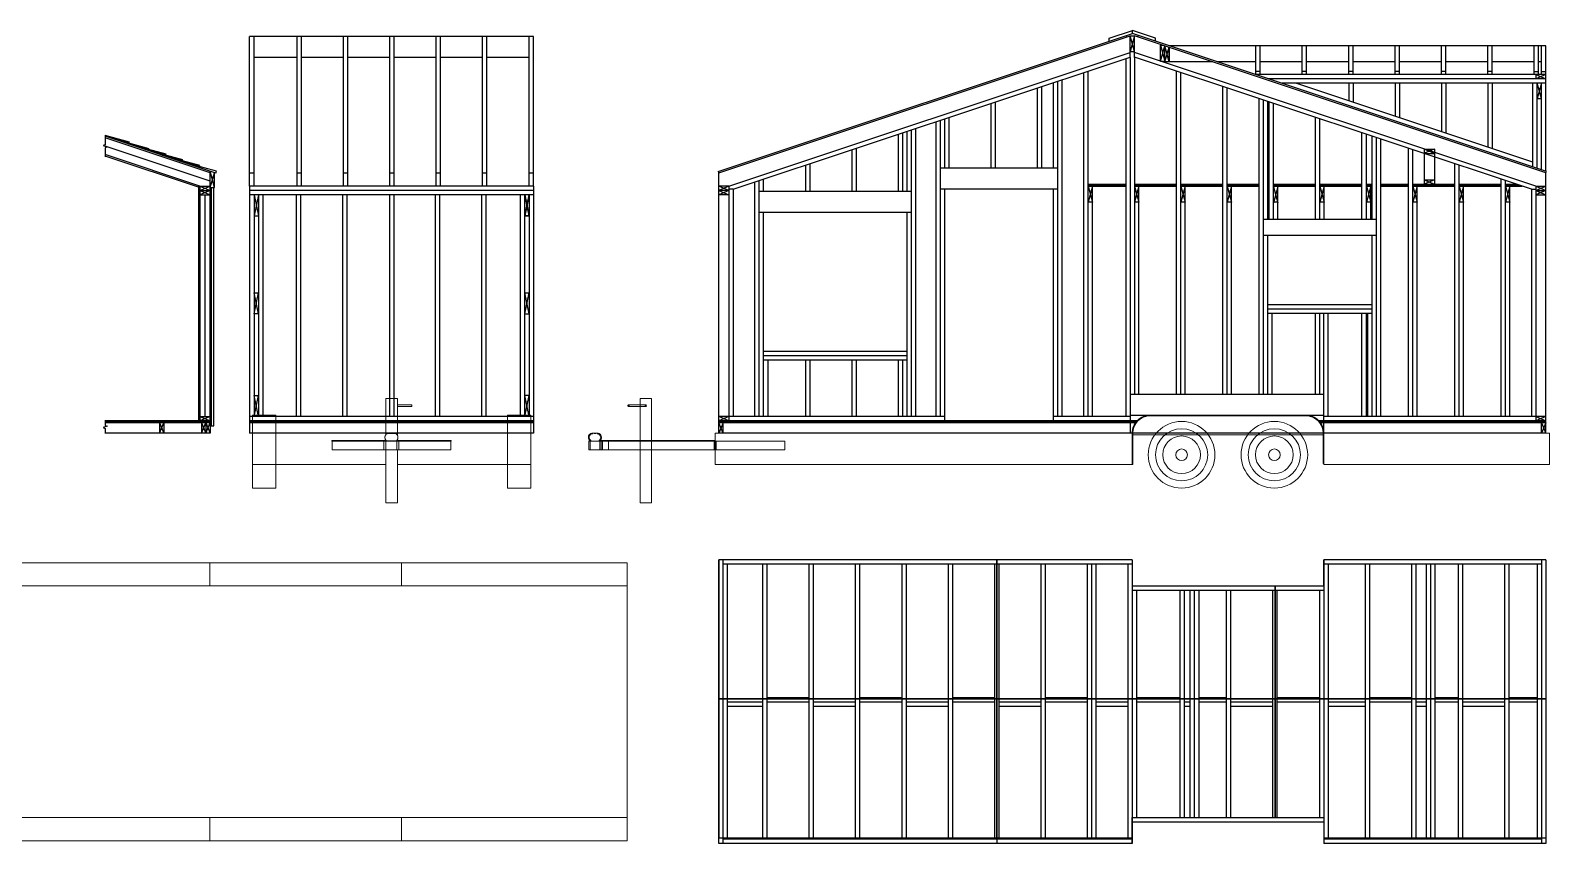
# Model space of a CAD drawing. Header units: inches. Extents: x -177 to 2825, y -2046 to -803.
# Drawn here: x 304 to 829, y -1464 to -1183 of the extents above; entities that cross this region are included whole.
import ezdxf

# ---------------------------------------------------------------- set-up
doc = ezdxf.new("R2010")
doc.units = ezdxf.units.IN
doc.header["$MEASUREMENT"] = 0
doc.linetypes.add('HIDDEN2', pattern=[0.1875, 0.125, -0.0625])
for name, color, linetype in [('Hidden Line', 7, 'HIDDEN2'), ('Insulation', 7, 'BATTING'), ('Reference', 1, 'Continuous')]:
    doc.layers.add(name, color=color, linetype=linetype)
doc.layers.add('L-SITE', color=8, linetype='Continuous', lineweight=9)
doc.linetypes.add('BATTING', pattern='A,0.0001,-0.1,[134,ltypeshp.shx,S=0.1,R=0,X=-0.1,Y=0],-0.2,[134,ltypeshp.shx,S=0.1,R=180,X=0.1,Y=0],-0.1', length=0.4001)

msp = doc.modelspace()

# ---------------------------------------------------------------- linework, layer by layer
for p, q in [((541.67, -1232.11), (684.58, -1184.47)), ((676.58, -1186.09), (684.58, -1183.42)), ((692.58, -1186.09), (684.58, -1183.42)), ((684.58, -1184.47), (684.58, -1183.42)), ((827.49, -1232.11), (684.58, -1184.47)), ((379.94, -1237.22), (379.94, -1185.51)), ((477.94, -1185.51), (379.94, -1185.51)), ((381.44, -1237.22), (381.44, -1185.51)), ((396.19, -1185.51), (396.19, -1237.22)), ((397.69, -1185.51), (397.69, -1237.22)), ((412.19, -1185.51), (412.19, -1237.22)), ((413.69, -1185.51), (413.69, -1237.22)), ((428.19, -1185.51), (428.19, -1237.22)), ((429.69, -1185.51), (429.69, -1237.22)), ((444.19, -1185.51), (444.19, -1237.22)), ((445.69, -1185.51), (445.69, -1237.22)), ((460.19, -1185.51), (460.19, -1237.22)), ((461.69, -1185.51), (461.69, -1237.22)), ((476.44, -1237.22), (476.44, -1185.51)), ((477.94, -1237.22), (477.94, -1185.51)), ((541.83, -1232.58), (683.83, -1185.25)), ((676.58, -1187.14), (676.58, -1186.09)), ((682.68, -1185.63), (682.52, -1185.16)), ((683.83, -1192.76), (683.83, -1185.25)), ((683.83, -1185.25), (685.33, -1185.25)), ((685.33, -1190.75), (683.83, -1185.25)), ((685.33, -1185.25), (683.83, -1190.75)), ((685.33, -1192.76), (685.33, -1185.25)), ((827.33, -1232.58), (685.33, -1185.25)), ((686.48, -1185.63), (686.64, -1185.16)), ((692.58, -1187.14), (692.58, -1186.09)), ((694.33, -1188.55), (695.83, -1194.05)), ((694.33, -1194.05), (695.83, -1188.75)), ((697.33, -1194.25), (695.83, -1188.75)), ((695.83, -1194.25), (697.33, -1189.25)), ((827.33, -1188.75), (697.41, -1188.75)), ((727.23, -1198.69), (727.23, -1188.75)), ((728.73, -1198.69), (728.73, -1188.75)), ((743.23, -1198.69), (743.23, -1188.75)), ((744.73, -1198.69), (744.73, -1188.75)), ((759.23, -1198.69), (759.23, -1188.75)), ((760.73, -1198.69), (760.73, -1188.75)), ((775.23, -1198.69), (775.23, -1188.75)), ((776.73, -1198.69), (776.73, -1188.75)), ((791.23, -1198.69), (791.23, -1188.75)), ((792.73, -1198.69), (792.73, -1188.75)), ((807.23, -1198.69), (807.23, -1188.75)), ((808.73, -1198.69), (808.73, -1188.75)), ((823.23, -1198.69), (823.23, -1188.75)), ((824.73, -1198.69), (824.73, -1188.75)), ((825.83, -1198.69), (825.83, -1188.75)), ((827.33, -1232.06), (827.33, -1188.75)), ((396.19, -1192.76), (381.44, -1192.76)), ((412.19, -1192.76), (397.69, -1192.76)), ((428.19, -1192.76), (413.69, -1192.76)), ((444.19, -1192.76), (429.69, -1192.76)), ((460.19, -1192.76), (445.69, -1192.76)), ((476.44, -1192.76), (461.69, -1192.76)), ((545.33, -1237.22), (683.83, -1191.05)), ((546.83, -1238.3), (683.83, -1192.63)), ((682.33, -1193.13), (682.33, -1316.72)), ((683.83, -1190.75), (685.33, -1190.75)), ((683.83, -1192.76), (683.83, -1316.72)), ((823.83, -1237.22), (685.33, -1191.05)), ((822.33, -1238.3), (685.33, -1192.63)), ((685.33, -1192.76), (685.33, -1309.01)), ((727.23, -1194.25), (713.91, -1194.25)), ((743.23, -1194.25), (728.73, -1194.25)), ((759.23, -1194.25), (744.73, -1194.25)), ((775.23, -1194.25), (760.73, -1194.25)), ((791.23, -1194.25), (776.73, -1194.25)), ((807.23, -1194.25), (792.73, -1194.25)), ((823.23, -1194.25), (808.73, -1194.25)), ((825.83, -1194.25), (824.73, -1194.25)), ((660.33, -1316.72), (660.33, -1200.46)), ((667.83, -1316.72), (667.83, -1197.96)), ((669.33, -1316.72), (669.33, -1197.46)), ((699.83, -1309.01), (699.83, -1197.46)), ((701.33, -1309.01), (701.33, -1197.96)), ((728.73, -1197.67), (727.23, -1197.67)), ((827.33, -1198.69), (727.23, -1198.69)), ((827.33, -1200.19), (731.73, -1200.19)), ((744.73, -1197.67), (743.23, -1197.67)), ((760.73, -1197.67), (759.23, -1197.67)), ((776.73, -1197.67), (775.23, -1197.67)), ((792.73, -1197.67), (791.23, -1197.67)), ((808.73, -1197.67), (807.23, -1197.67)), ((823.23, -1197.67), (824.73, -1197.67)), ((823.83, -1198.69), (823.83, -1200.19)), ((823.83, -1198.69), (827.33, -1200.19)), ((827.33, -1198.69), (823.83, -1200.19)), ((825.83, -1197.67), (827.33, -1197.67)), ((651.83, -1230.97), (651.83, -1203.3)), ((653.33, -1230.97), (653.33, -1202.8)), ((657.33, -1230.97), (657.33, -1201.46)), ((658.83, -1316.72), (658.83, -1200.96)), ((715.83, -1309.01), (715.83, -1202.8)), ((717.33, -1309.01), (717.33, -1203.3)), ((827.33, -1201.69), (736.23, -1201.69)), ((822.83, -1228.98), (740.97, -1201.69)), ((759.23, -1201.69), (759.23, -1207.78)), ((760.73, -1201.69), (760.73, -1208.28)), ((775.23, -1201.69), (775.23, -1213.11)), ((776.73, -1201.69), (776.73, -1213.61)), ((791.23, -1201.69), (791.23, -1218.44)), ((792.73, -1201.69), (792.73, -1218.94)), ((807.23, -1201.69), (807.23, -1223.78)), ((808.73, -1201.69), (808.73, -1224.28)), ((822.83, -1230.56), (822.83, -1201.69)), ((824.33, -1231.06), (824.33, -1201.69)), ((825.83, -1206.94), (824.33, -1201.69)), ((825.83, -1201.69), (824.33, -1206.94)), ((825.83, -1231.56), (825.83, -1201.69)), ((635.83, -1230.97), (635.83, -1208.63)), ((637.33, -1230.97), (637.33, -1208.13)), ((728.33, -1309.01), (728.33, -1206.96)), ((729.83, -1309.01), (729.83, -1207.46)), ((731.33, -1248.72), (731.33, -1207.96)), ((731.83, -1248.72), (731.83, -1208.13)), ((733.33, -1248.72), (733.33, -1208.63)), ((824.33, -1206.94), (825.83, -1206.94)), ((616.83, -1316.72), (616.83, -1214.96)), ((618.33, -1316.72), (618.33, -1214.46)), ((619.83, -1230.97), (619.83, -1213.96)), ((619.83, -1230.97), (619.83, -1213.96)), ((621.33, -1230.97), (621.33, -1213.46)), ((747.83, -1248.72), (747.83, -1213.46)), ((749.33, -1248.72), (749.33, -1213.96)), ((338.52, -1222.01), (330.13, -1219.73)), ((368.29, -1232.72), (330.13, -1220)), ((366.29, -1232.58), (330.13, -1220.53)), ((345.28, -1224.27), (332.48, -1220.79)), ((603.83, -1238.97), (603.83, -1219.3)), ((605.33, -1238.97), (605.33, -1218.8)), ((606.83, -1238.97), (606.83, -1218.3)), ((608.33, -1316.72), (608.33, -1217.8)), ((609.83, -1316.72), (609.83, -1217.3)), ((763.83, -1248.72), (763.83, -1218.8)), ((765.33, -1248.72), (765.33, -1219.3)), ((767.33, -1248.72), (767.33, -1219.96)), ((768.83, -1316.72), (768.83, -1220.46)), ((770.33, -1316.72), (770.33, -1220.96)), ((362.79, -1237.22), (330.13, -1226.33)), ((362.29, -1237.58), (330.13, -1226.86)), ((351.09, -1226.2), (338.29, -1222.72)), ((338.4, -1222.39), (338.52, -1222.01)), ((338.4, -1222.39), (338.52, -1222.01)), ((356.9, -1228.14), (344.1, -1224.66)), ((345.17, -1224.59), (345.28, -1224.27)), ((362.72, -1230.08), (349.91, -1226.6)), ((350.98, -1226.53), (351.09, -1226.2)), ((587.83, -1238.97), (587.83, -1224.63)), ((589.33, -1238.97), (589.33, -1224.13)), ((779.83, -1316.72), (779.83, -1224.13)), ((781.33, -1316.72), (781.33, -1224.63)), ((785.33, -1225.96), (785.33, -1236.47)), ((368.53, -1232.01), (355.72, -1228.53)), ((356.79, -1228.47), (356.9, -1228.14)), ((362.61, -1230.4), (362.72, -1230.08)), ((366.29, -1319.22), (366.29, -1232.06)), ((367.79, -1237.72), (366.29, -1232.06)), ((368.29, -1232.72), (368.53, -1232.01)), ((541.67, -1232.11), (541.83, -1232.58)), ((571.83, -1238.97), (571.83, -1229.96)), ((573.33, -1238.97), (573.33, -1229.46)), ((658.83, -1230.97), (618.33, -1230.97)), ((788.83, -1227.13), (788.83, -1236.47)), ((795.83, -1316.72), (795.83, -1229.46)), ((797.33, -1316.72), (797.33, -1229.96)), ((827.33, -1232.58), (827.49, -1232.11)), ((362.29, -1237.05), (362.29, -1318.22)), ((362.79, -1237.22), (362.79, -1318.22)), ((362.79, -1238.72), (366.29, -1237.22)), ((362.79, -1237.22), (366.29, -1238.72)), ((362.79, -1237.22), (366.29, -1237.22)), ((366.29, -1237.72), (367.79, -1232.56)), ((367.79, -1237.72), (367.79, -1232.56)), ((379.94, -1232.58), (381.44, -1232.58)), ((379.94, -1237.22), (379.94, -1322.47)), ((477.94, -1237.22), (379.94, -1237.22)), ((396.19, -1232.58), (397.69, -1232.58)), ((412.19, -1232.58), (413.69, -1232.58)), ((428.19, -1232.58), (429.69, -1232.58)), ((444.19, -1232.58), (445.69, -1232.58)), ((460.19, -1232.58), (461.69, -1232.58)), ((476.44, -1232.58), (477.94, -1232.58)), ((477.94, -1237.22), (477.94, -1322.47)), ((541.83, -1237.22), (541.83, -1232.58)), ((541.83, -1322.47), (541.83, -1237.22)), ((545.33, -1237.22), (541.83, -1237.22)), ((545.33, -1238.72), (541.83, -1237.22)), ((545.33, -1237.22), (541.83, -1238.72)), ((545.33, -1237.22), (545.33, -1318.22)), ((554.33, -1316.72), (554.33, -1235.8)), ((555.83, -1316.72), (555.83, -1235.3)), ((557.33, -1238.97), (557.33, -1234.8)), ((669.33, -1236.47), (682.33, -1236.47)), ((669.33, -1236.65), (682.33, -1236.65)), ((669.33, -1236.84), (682.33, -1236.84)), ((669.33, -1237.03), (682.33, -1237.03)), ((669.33, -1237.22), (682.33, -1237.22)), ((669.33, -1237.22), (670.83, -1242.72)), ((670.83, -1237.22), (669.33, -1242.72)), ((670.83, -1316.72), (670.83, -1237.22)), ((685.33, -1236.47), (699.83, -1236.47)), ((685.33, -1236.65), (699.83, -1236.65)), ((685.33, -1236.84), (699.83, -1236.84)), ((685.33, -1237.03), (699.83, -1237.03)), ((685.33, -1237.22), (699.83, -1237.22)), ((685.33, -1237.22), (686.83, -1242.72)), ((686.83, -1237.22), (685.33, -1242.72)), ((686.83, -1309.01), (686.83, -1237.22)), ((701.33, -1236.47), (715.83, -1236.47)), ((701.33, -1236.65), (715.83, -1236.65)), ((701.33, -1236.84), (715.83, -1236.84)), ((701.33, -1237.03), (715.83, -1237.03)), ((701.33, -1237.22), (715.83, -1237.22)), ((701.33, -1237.22), (702.83, -1242.72)), ((702.83, -1237.22), (701.33, -1242.72)), ((702.83, -1309.01), (702.83, -1237.22)), ((717.33, -1236.47), (728.33, -1236.47)), ((717.33, -1236.65), (728.33, -1236.65)), ((717.33, -1236.84), (728.33, -1236.84)), ((717.33, -1237.03), (728.33, -1237.03)), ((717.33, -1237.22), (728.33, -1237.22)), ((717.33, -1237.22), (718.83, -1242.72)), ((718.83, -1237.22), (717.33, -1242.72)), ((718.83, -1309.01), (718.83, -1237.22)), ((731.33, -1236.47), (731.83, -1236.47)), ((731.33, -1236.65), (731.83, -1236.65)), ((731.33, -1236.84), (731.83, -1236.84)), ((731.33, -1237.03), (731.83, -1237.03)), ((731.33, -1237.22), (731.83, -1237.22)), ((733.33, -1236.47), (747.83, -1236.47)), ((733.33, -1236.65), (747.83, -1236.65)), ((733.33, -1236.84), (747.83, -1236.84)), ((733.33, -1237.03), (747.83, -1237.03)), ((733.33, -1237.22), (747.83, -1237.22)), ((734.83, -1248.72), (734.83, -1237.22)), ((749.33, -1236.47), (763.83, -1236.47)), ((749.33, -1236.65), (763.83, -1236.65)), ((749.33, -1236.84), (763.83, -1236.84)), ((749.33, -1237.03), (763.83, -1237.03)), ((749.33, -1237.22), (763.83, -1237.22)), ((749.33, -1237.22), (750.83, -1242.72)), ((750.83, -1237.22), (749.33, -1242.72)), ((750.83, -1248.72), (750.83, -1237.22)), ((765.33, -1236.47), (767.33, -1236.47)), ((765.33, -1236.65), (767.33, -1236.65)), ((765.33, -1236.84), (767.33, -1236.84)), ((765.33, -1237.03), (767.33, -1237.03)), ((765.33, -1237.22), (767.33, -1237.22)), ((765.33, -1237.22), (766.83, -1242.72)), ((766.83, -1237.22), (765.33, -1242.72)), ((766.83, -1248.72), (766.83, -1237.22)), ((770.33, -1236.47), (779.83, -1236.47)), ((770.33, -1236.65), (779.83, -1236.65)), ((770.33, -1236.84), (779.83, -1236.84)), ((770.33, -1237.03), (779.83, -1237.03)), ((770.33, -1237.22), (779.83, -1237.22)), ((781.33, -1236.47), (795.83, -1236.47)), ((781.33, -1236.65), (795.83, -1236.65)), ((781.33, -1236.84), (795.83, -1236.84)), ((781.33, -1237.03), (795.83, -1237.03)), ((781.33, -1237.22), (795.83, -1237.22)), ((781.33, -1237.22), (782.83, -1242.72)), ((782.83, -1237.22), (781.33, -1242.72)), ((782.83, -1316.72), (782.83, -1237.22)), ((785.33, -1234.97), (788.83, -1234.97)), ((788.83, -1234.97), (785.33, -1236.47)), ((785.33, -1234.97), (788.83, -1236.47)), ((797.33, -1236.47), (811.83, -1236.47)), ((797.33, -1236.65), (811.83, -1236.65)), ((797.33, -1236.84), (811.83, -1236.84)), ((797.33, -1237.03), (811.83, -1237.03)), ((797.33, -1237.22), (811.83, -1237.22)), ((797.33, -1237.22), (798.83, -1242.72)), ((798.83, -1237.22), (797.33, -1242.72)), ((798.83, -1316.72), (798.83, -1237.22)), ((811.83, -1316.72), (811.83, -1234.8)), ((813.33, -1316.72), (813.33, -1235.3)), ((813.33, -1236.47), (816.84, -1236.47)), ((813.33, -1236.65), (817.4, -1236.65)), ((813.33, -1236.84), (817.96, -1236.84)), ((813.33, -1237.03), (818.52, -1237.03)), ((813.33, -1237.22), (819.09, -1237.22)), ((813.33, -1237.22), (814.83, -1242.72)), ((814.83, -1237.22), (813.33, -1242.72)), ((814.83, -1316.72), (814.83, -1237.22)), ((823.83, -1237.22), (827.33, -1237.22)), ((823.83, -1237.22), (823.83, -1318.22)), ((823.83, -1238.72), (827.33, -1237.22)), ((823.83, -1237.22), (827.33, -1238.72)), ((827.33, -1237.22), (827.33, -1232.58)), ((827.33, -1322.47), (827.33, -1237.22)), ((362.79, -1238.72), (366.29, -1238.72)), ((366.29, -1238.72), (362.79, -1240.22)), ((362.79, -1238.72), (366.29, -1240.22)), ((362.79, -1240.22), (366.29, -1240.22)), ((366.29, -1237.72), (367.79, -1237.72)), ((366.79, -1319.97), (366.79, -1237.72)), ((367.54, -1319.97), (367.54, -1237.72)), ((477.94, -1238.72), (379.94, -1238.72)), ((477.94, -1240.22), (379.94, -1240.22)), ((381.44, -1240.22), (381.44, -1316.72)), ((381.44, -1240.22), (382.94, -1247.47)), ((382.94, -1240.22), (381.44, -1247.47)), ((382.94, -1240.22), (382.94, -1316.72)), ((384.44, -1240.22), (384.44, -1316.72)), ((395.94, -1240.22), (395.94, -1316.72)), ((397.44, -1240.22), (397.44, -1316.72)), ((411.94, -1240.22), (411.94, -1316.72)), ((413.44, -1240.22), (413.44, -1316.72)), ((428.19, -1240.22), (428.19, -1316.72)), ((429.69, -1240.22), (429.69, -1316.72)), ((443.94, -1240.22), (443.94, -1316.72)), ((445.44, -1240.22), (445.44, -1316.72)), ((459.94, -1240.22), (459.94, -1316.72)), ((461.44, -1240.22), (461.44, -1316.72)), ((473.44, -1316.72), (473.44, -1240.22)), ((474.94, -1316.72), (474.94, -1240.22)), ((474.94, -1247.47), (476.44, -1240.22)), ((476.44, -1247.47), (474.94, -1240.22)), ((476.44, -1240.22), (474.94, -1247.47)), ((474.94, -1240.22), (476.44, -1247.47)), ((476.44, -1240.22), (476.44, -1316.72)), ((545.33, -1238.72), (541.83, -1238.72)), ((541.83, -1238.72), (545.33, -1240.22)), ((545.33, -1238.72), (541.83, -1240.22)), ((545.33, -1240.22), (541.83, -1240.22)), ((546.83, -1238.3), (545.33, -1238.3)), ((546.83, -1238.3), (546.83, -1316.72)), ((555.83, -1238.97), (608.33, -1238.97)), ((658.83, -1238.22), (618.33, -1238.22)), ((619.83, -1318.22), (619.83, -1238.22)), ((657.33, -1318.22), (657.33, -1238.22)), ((733.33, -1237.47), (734.83, -1242.97)), ((734.83, -1237.47), (733.33, -1242.97)), ((822.33, -1238.3), (822.33, -1316.72)), ((822.33, -1238.3), (823.83, -1238.3)), ((823.83, -1238.72), (827.33, -1238.72)), ((827.33, -1238.72), (823.83, -1240.22)), ((823.83, -1238.72), (827.33, -1240.22)), ((823.83, -1240.22), (827.33, -1240.22)), ((381.44, -1247.47), (382.94, -1247.47)), ((474.94, -1247.47), (476.44, -1247.47)), ((476.44, -1247.47), (474.94, -1247.47)), ((555.83, -1246.22), (608.33, -1246.22)), ((557.33, -1316.72), (557.33, -1246.22)), ((606.83, -1316.72), (606.83, -1246.22)), ((670.83, -1242.72), (669.33, -1242.72)), ((686.83, -1242.72), (685.33, -1242.72)), ((702.83, -1242.72), (701.33, -1242.72)), ((718.83, -1242.72), (717.33, -1242.72)), ((734.83, -1242.72), (733.33, -1242.72)), ((750.83, -1242.72), (749.33, -1242.72)), ((766.83, -1242.72), (765.33, -1242.72)), ((782.83, -1242.72), (781.33, -1242.72)), ((798.83, -1242.72), (797.33, -1242.72)), ((814.83, -1242.72), (813.33, -1242.72)), ((768.83, -1248.72), (729.83, -1248.72)), ((768.83, -1254.22), (729.83, -1254.22)), ((731.33, -1309.01), (731.33, -1254.22)), ((767.33, -1316.72), (767.33, -1254.22)), ((381.44, -1281.34), (382.94, -1274.09)), ((382.94, -1281.34), (381.44, -1274.09)), ((381.44, -1274.09), (382.94, -1274.09)), ((474.94, -1281.34), (476.44, -1274.09)), ((476.44, -1281.34), (474.94, -1274.09)), ((474.94, -1274.09), (476.44, -1274.09)), ((767.33, -1278.22), (731.33, -1278.22)), ((382.94, -1281.34), (381.44, -1281.34)), ((474.94, -1281.34), (476.44, -1281.34)), ((767.33, -1279.72), (731.33, -1279.72)), ((767.33, -1281.22), (731.33, -1281.22)), ((732.83, -1309.01), (732.83, -1281.22)), ((747.83, -1309.01), (747.83, -1281.22)), ((749.33, -1309.01), (749.33, -1281.22)), ((750.67, -1322.47), (750.67, -1281.22)), ((752.17, -1316.72), (752.17, -1281.22)), ((763.83, -1316.72), (763.83, -1281.22)), ((765.33, -1316.72), (765.33, -1281.22)), ((765.83, -1316.72), (765.83, -1281.22)), ((557.33, -1294.22), (606.83, -1294.22)), ((557.33, -1295.72), (606.83, -1295.72)), ((557.33, -1297.22), (606.83, -1297.22)), ((558.83, -1316.72), (558.83, -1297.22)), ((571.83, -1316.72), (571.83, -1297.22)), ((573.33, -1316.72), (573.33, -1297.22)), ((587.83, -1316.72), (587.83, -1297.22)), ((589.33, -1316.72), (589.33, -1297.22)), ((603.83, -1316.72), (603.83, -1297.22)), ((605.33, -1316.72), (605.33, -1297.22)), ((381.44, -1316.72), (382.94, -1309.47)), ((382.94, -1316.72), (381.44, -1309.47)), ((381.44, -1309.47), (382.94, -1309.47)), ((476.44, -1316.72), (474.94, -1309.47)), ((474.94, -1316.72), (476.44, -1309.47)), ((476.44, -1309.47), (474.94, -1309.47)), ((683.83, -1309.01), (750.67, -1309.01)), ((366.29, -1318.22), (330.13, -1318.22)), ((366.29, -1318.4), (330.13, -1318.4)), ((366.29, -1318.59), (330.13, -1318.59)), ((366.29, -1318.78), (330.13, -1318.78)), ((366.29, -1318.97), (330.13, -1318.97)), ((348.79, -1318.97), (348.79, -1322.47)), ((348.79, -1318.97), (350.29, -1322.47)), ((348.79, -1322.47), (350.29, -1318.97)), ((350.29, -1318.97), (350.29, -1322.47)), ((362.79, -1316.72), (366.29, -1318.22)), ((366.29, -1316.72), (362.79, -1318.22)), ((362.79, -1316.72), (366.29, -1316.72)), ((363.29, -1318.97), (363.29, -1322.47)), ((363.29, -1318.97), (364.79, -1322.47)), ((363.29, -1322.47), (364.79, -1318.97)), ((364.79, -1318.97), (364.79, -1322.47)), ((364.79, -1322.47), (366.29, -1318.97)), ((364.79, -1318.97), (366.29, -1322.47)), ((366.29, -1318.97), (366.29, -1322.47)), ((366.29, -1319.97), (367.54, -1319.97)), ((477.94, -1316.72), (379.94, -1316.72)), ((477.94, -1318.22), (379.94, -1318.22)), ((477.94, -1318.4), (379.94, -1318.4)), ((477.94, -1318.59), (379.94, -1318.59)), ((477.94, -1318.78), (379.94, -1318.78)), ((477.94, -1318.97), (379.94, -1318.97)), ((619.83, -1316.72), (541.83, -1316.72)), ((545.33, -1318.22), (541.83, -1316.72)), ((545.33, -1316.72), (541.83, -1318.22)), ((686.2, -1318.22), (541.83, -1318.22)), ((686.03, -1318.4), (541.83, -1318.4)), ((685.88, -1318.59), (541.83, -1318.59)), ((685.73, -1318.78), (541.83, -1318.78)), ((685.6, -1318.97), (541.83, -1318.97)), ((543.33, -1318.97), (541.83, -1322.47)), ((543.33, -1322.47), (541.83, -1318.97)), ((543.33, -1322.47), (543.33, -1318.97)), ((683.83, -1316.72), (657.33, -1316.72)), ((683.83, -1316.26), (750.67, -1316.26)), ((683.83, -1316.72), (683.83, -1322.47)), ((827.33, -1318.22), (748.96, -1318.22)), ((827.33, -1318.4), (749.13, -1318.4)), ((827.33, -1318.59), (749.29, -1318.59)), ((827.33, -1318.78), (749.43, -1318.78)), ((827.33, -1318.97), (749.57, -1318.97)), ((827.33, -1316.72), (750.67, -1316.72)), ((823.83, -1316.72), (827.33, -1318.22)), ((827.33, -1316.72), (823.83, -1318.22)), ((825.83, -1322.47), (825.83, -1318.97)), ((825.83, -1318.97), (827.33, -1322.47)), ((827.33, -1318.97), (825.83, -1322.47)), ((366.29, -1322.47), (330.13, -1322.47)), ((366.29, -1322.47), (363.29, -1322.47)), ((477.94, -1322.47), (379.94, -1322.47)), ((426.94, -1322.47), (430.94, -1322.47)), ((827.33, -1322.47), (541.83, -1322.47)), ((684.5, -1366.22), (541.83, -1366.22)), ((541.83, -1464.22), (541.83, -1366.22)), ((543.33, -1464.22), (543.33, -1366.22)), ((684.5, -1367.72), (543.33, -1367.72)), ((544.83, -1462.72), (544.83, -1367.72)), ((557.08, -1462.72), (557.08, -1367.72)), ((558.58, -1462.72), (558.58, -1367.72)), ((573.08, -1462.72), (573.08, -1367.72)), ((574.58, -1462.72), (574.58, -1367.72)), ((589.08, -1462.72), (589.08, -1367.72)), ((590.58, -1462.72), (590.58, -1367.72)), ((605.08, -1462.72), (605.08, -1367.72)), ((606.58, -1462.72), (606.58, -1367.72)), ((621.08, -1462.72), (621.08, -1367.72)), ((622.58, -1462.72), (622.58, -1367.72)), ((637.08, -1462.72), (637.08, -1367.72)), ((638.58, -1462.72), (638.58, -1367.72)), ((653.08, -1462.72), (653.08, -1367.72)), ((654.58, -1462.72), (654.58, -1367.72)), ((669.08, -1462.72), (669.08, -1367.72)), ((670.58, -1462.72), (670.58, -1367.72)), ((672.08, -1462.72), (672.08, -1367.72)), ((683, -1367.72), (683, -1462.72)), ((684.5, -1366.22), (684.5, -1464.22)), ((827.33, -1366.22), (750.67, -1366.22)), ((750.67, -1366.22), (750.67, -1464.22)), ((825.83, -1367.72), (750.67, -1367.72)), ((750.67, -1367.72), (750.67, -1462.72)), ((752.17, -1367.72), (752.17, -1462.72)), ((765.08, -1462.72), (765.08, -1367.72)), ((766.58, -1462.72), (766.58, -1367.72)), ((781.08, -1462.72), (781.08, -1367.72)), ((782.58, -1462.72), (782.58, -1367.72)), ((786.08, -1462.72), (786.08, -1367.72)), ((787.58, -1462.72), (787.58, -1367.72)), ((789.08, -1462.72), (789.08, -1367.72)), ((797.08, -1462.72), (797.08, -1367.72)), ((798.58, -1462.72), (798.58, -1367.72)), ((813.08, -1462.72), (813.08, -1367.72)), ((814.58, -1462.72), (814.58, -1367.72)), ((824.33, -1367.72), (824.33, -1462.72)), ((825.83, -1366.22), (825.83, -1464.22)), ((827.33, -1366.22), (827.33, -1464.22)), ((684.5, -1375.22), (750.67, -1375.22)), ((684.5, -1376.72), (750.67, -1376.72)), ((686, -1376.72), (686, -1455.22)), ((701.08, -1455.22), (701.08, -1376.72)), ((702.58, -1455.22), (702.58, -1376.72)), ((704.58, -1455.22), (704.58, -1376.72)), ((706.08, -1455.22), (706.08, -1376.72)), ((707.58, -1455.22), (707.58, -1376.72)), ((717.08, -1455.22), (717.08, -1376.72)), ((718.58, -1455.22), (718.58, -1376.72)), ((733.08, -1455.22), (733.08, -1376.72)), ((734.58, -1455.22), (734.58, -1376.72)), ((749.17, -1376.72), (749.17, -1455.22)), ((544.83, -1415.22), (557.08, -1415.22)), ((558.58, -1413.72), (573.08, -1413.72)), ((558.58, -1415.22), (573.08, -1415.22)), ((574.58, -1415.22), (589.08, -1415.22)), ((590.58, -1413.72), (605.08, -1413.72)), ((590.58, -1415.22), (605.08, -1415.22)), ((606.58, -1415.22), (621.08, -1415.22)), ((622.58, -1413.72), (637.08, -1413.72)), ((622.58, -1415.22), (637.08, -1415.22)), ((638.58, -1415.22), (653.08, -1415.22)), ((654.58, -1413.72), (669.08, -1413.72)), ((654.58, -1415.22), (669.08, -1415.22)), ((672.08, -1415.22), (683, -1415.22)), ((686, -1413.72), (701.08, -1413.72)), ((686, -1415.22), (701.08, -1415.22)), ((702.58, -1415.22), (704.58, -1415.22)), ((707.58, -1413.72), (717.08, -1413.72)), ((707.58, -1415.22), (717.08, -1415.22)), ((718.58, -1415.22), (733.08, -1415.22)), ((734.58, -1413.72), (749.08, -1413.72)), ((734.58, -1415.22), (749.08, -1415.22)), ((752.17, -1415.22), (765.08, -1415.22)), ((766.58, -1413.72), (781.08, -1413.72)), ((766.58, -1415.22), (781.08, -1415.22)), ((782.58, -1415.22), (786.08, -1415.22)), ((789.08, -1413.72), (797.08, -1413.72)), ((789.08, -1415.22), (797.08, -1415.22)), ((798.58, -1415.22), (813.08, -1415.22)), ((814.58, -1413.72), (824.33, -1413.72)), ((814.58, -1415.22), (824.33, -1415.22)), ((544.83, -1416.72), (557.08, -1416.72)), ((574.58, -1416.72), (589.08, -1416.72)), ((606.58, -1416.72), (621.08, -1416.72)), ((638.58, -1416.72), (653.08, -1416.72)), ((672.08, -1416.72), (683, -1416.72)), ((702.58, -1416.72), (704.58, -1416.72)), ((718.58, -1416.72), (733.08, -1416.72)), ((752.17, -1416.72), (765.08, -1416.72)), ((782.58, -1416.72), (786.08, -1416.72)), ((798.58, -1416.72), (813.08, -1416.72)), ((684.5, -1455.22), (750.67, -1455.22)), ((684.5, -1456.72), (750.67, -1456.72)), ((684.5, -1462.72), (543.33, -1462.72)), ((825.83, -1462.72), (750.67, -1462.72)), ((684.5, -1464.22), (541.83, -1464.22)), ((827.33, -1464.22), (750.67, -1464.22))]:
    msp.add_line(p, q)
at = {"linetype": 'Continuous'}
for points in [[(330.13, -1219.55), (330.13, -1222.93), (329.44, -1223.18), (330.82, -1223.68), (330.13, -1223.93), (330.13, -1227.04)], [(330.13, -1318.04), (330.13, -1319.84), (330.82, -1320.09), (329.44, -1320.59), (330.13, -1320.84), (330.13, -1322.65)]]:
    msp.add_lwpolyline(points, dxfattribs=at)
at = {"layer": 'Hidden Line'}
for p, q in [((694.33, -1194.05), (694.33, -1188.55)), ((694.33, -1188.55), (695.22, -1188.55)), ((695.83, -1194.25), (695.83, -1188.75)), ((697.33, -1189.25), (697.33, -1194.25)), ((697.33, -1194.25), (697.33, -1189.25)), ((694.33, -1194.05), (695.83, -1194.05)), ((712.33, -1194.25), (695.83, -1194.25)), ((785.33, -1224.38), (785.33, -1225.96)), ((785.33, -1224.38), (788.83, -1224.38)), ((785.33, -1224.38), (788.83, -1225.88)), ((788.83, -1224.38), (785.33, -1225.88)), ((785.33, -1225.88), (788.83, -1225.88)), ((788.83, -1224.38), (788.83, -1227.13))]:
    msp.add_line(p, q, dxfattribs=at)
at = {"layer": 'Insulation', "ltscale": 0.375}
msp.add_line((366.29, -1235.48), (330.13, -1223.43), dxfattribs=at)
at = {"layer": 'Insulation', "ltscale": 0.25}
msp.add_line((364.54, -1316.72), (364.54, -1240.22), dxfattribs=at)
at = {"layer": 'L-SITE'}
for p, q in [((426.94, -1310.51), (426.94, -1323.05)), ((426.94, -1310.51), (428.94, -1310.51)), ((428.94, -1310.51), (430.94, -1310.51)), ((430.94, -1323.26), (430.94, -1310.51)), ((514.66, -1310.51), (514.66, -1346.51)), ((518.66, -1310.51), (514.66, -1310.51)), ((514.66, -1310.51), (518.66, -1310.51)), ((518.66, -1346.51), (518.66, -1310.51)), ((432.44, -1312.76), (430.94, -1312.76)), ((430.94, -1313.01), (430.94, -1312.76)), ((430.94, -1313.26), (430.94, -1313.01)), ((430.94, -1313.26), (432.44, -1313.26)), ((435.94, -1312.76), (434.44, -1312.76)), ((434.44, -1313.26), (435.94, -1313.26)), ((435.94, -1312.76), (435.94, -1313.01)), ((435.94, -1313.01), (435.94, -1313.26)), ((515.66, -1312.76), (511.66, -1312.76)), ((511.66, -1313.26), (515.66, -1313.26)), ((388.94, -1316.26), (380.94, -1316.26)), ((380.94, -1322.51), (380.94, -1316.26)), ((388.94, -1316.26), (388.94, -1322.47)), ((476.94, -1316.26), (468.94, -1316.26)), ((468.94, -1322.47), (468.94, -1316.26)), ((476.94, -1316.26), (476.94, -1322.51)), ((744.42, -1316.26), (690.75, -1316.26)), ((690.75, -1316.26), (744.42, -1316.26)), ((744.42, -1316.26), (690.75, -1316.26)), ((690.75, -1316.26), (744.42, -1316.26)), ((744.42, -1316.51), (690.75, -1316.51)), ((690.75, -1316.51), (744.42, -1316.51)), ((744.42, -1316.51), (690.75, -1316.51)), ((690.75, -1316.51), (744.42, -1316.51)), ((388.94, -1322.51), (380.94, -1322.51)), ((380.94, -1322.51), (380.94, -1333.27)), ((388.94, -1333.27), (388.94, -1322.47)), ((388.94, -1322.47), (426.94, -1322.47)), ((388.94, -1333.27), (388.94, -1322.51)), ((408.27, -1325.01), (426.25, -1325.01)), ((408.27, -1325.26), (408.27, -1325.01)), ((426.25, -1325.26), (408.27, -1325.26)), ((408.4, -1325.26), (426.25, -1325.26)), ((408.4, -1325.26), (408.4, -1328.26)), ((426.25, -1325.01), (427.07, -1325.01)), ((426.25, -1325.01), (426.25, -1325.26)), ((426.25, -1325.26), (427.2, -1325.26)), ((426.25, -1328.26), (426.25, -1325.26)), ((427.2, -1325.26), (426.25, -1325.26)), ((426.89, -1325.27), (426.95, -1325.27)), ((426.94, -1324.88), (426.94, -1325.01)), ((426.95, -1325.27), (426.95, -1328.26)), ((430.79, -1325.27), (426.95, -1325.27)), ((427.2, -1325.14), (427.2, -1325.26)), ((427.2, -1325.14), (430.54, -1325.14)), ((427.2, -1325.26), (430.54, -1325.26)), ((429.62, -1322.45), (428.12, -1322.45)), ((430.54, -1325.26), (430.54, -1325.14)), ((430.54, -1325.26), (431.48, -1325.26)), ((431.48, -1325.26), (430.54, -1325.26)), ((430.67, -1325.01), (431.48, -1325.01)), ((430.79, -1328.26), (430.79, -1325.27)), ((430.79, -1325.27), (430.84, -1325.27)), ((430.94, -1322.47), (468.94, -1322.47)), ((430.94, -1325.01), (430.94, -1324.65)), ((431.48, -1325.01), (449.46, -1325.01)), ((431.48, -1325.26), (431.48, -1325.01)), ((431.48, -1325.26), (449.33, -1325.26)), ((431.48, -1325.26), (431.48, -1328.26)), ((449.46, -1325.26), (431.48, -1325.26)), ((449.33, -1328.26), (449.33, -1325.26)), ((449.46, -1325.26), (449.46, -1325.01)), ((468.94, -1322.47), (468.94, -1333.27)), ((476.94, -1322.51), (468.94, -1322.51)), ((468.94, -1322.51), (468.94, -1333.27)), ((476.94, -1333.27), (476.94, -1322.51)), ((496.99, -1325.27), (496.99, -1328.26)), ((496.99, -1325.27), (500.51, -1325.27)), ((500.51, -1325.27), (496.99, -1325.27)), ((500.51, -1325.27), (496.99, -1325.27)), ((496.99, -1325.27), (500.51, -1325.27)), ((497.42, -1325.14), (497.42, -1325.26)), ((497.49, -1325.27), (497.49, -1328.26)), ((497.67, -1325.01), (497.67, -1325.26)), ((498.92, -1322.45), (498.92, -1322.7)), ((499.26, -1322.7), (499.26, -1322.45)), ((500.51, -1325.26), (500.51, -1325.01)), ((501.21, -1325.27), (500.51, -1325.27)), ((500.51, -1325.27), (501.21, -1325.27)), ((500.51, -1325.27), (501.71, -1325.27)), ((501.71, -1325.27), (500.51, -1325.27)), ((500.76, -1325.01), (540.58, -1325.01)), ((540.58, -1325.01), (500.76, -1325.01)), ((500.76, -1325.01), (500.76, -1325.26)), ((500.76, -1325.26), (500.76, -1325.01)), ((500.76, -1325.26), (500.76, -1325.14)), ((500.76, -1325.26), (540.3, -1325.26)), ((500.76, -1325.26), (500.76, -1328.26)), ((500.76, -1328.26), (500.76, -1325.26)), ((540.3, -1325.26), (500.76, -1325.26)), ((500.76, -1325.26), (540.58, -1325.26)), ((540.58, -1325.26), (500.76, -1325.26)), ((501.21, -1328.26), (501.21, -1325.27)), ((501.21, -1325.27), (501.71, -1325.27)), ((501.21, -1328.26), (501.21, -1325.27)), ((501.21, -1325.27), (501.21, -1328.26)), ((501.21, -1325.27), (501.71, -1325.27)), ((501.71, -1328.26), (501.71, -1325.27)), ((501.71, -1325.27), (501.71, -1328.26)), ((501.71, -1328.26), (501.71, -1325.27)), ((503.76, -1328.26), (503.76, -1325.26)), ((503.76, -1325.26), (540.94, -1325.26)), ((503.76, -1325.26), (503.76, -1328.26)), ((540.94, -1325.26), (503.76, -1325.26)), ((540.3, -1325.26), (564.62, -1325.26)), ((540.3, -1328.26), (540.3, -1325.26)), ((540.3, -1325.26), (540.3, -1328.26)), ((564.62, -1325.26), (540.3, -1325.26)), ((540.58, -1333.27), (540.58, -1322.47)), ((540.58, -1322.47), (828.58, -1322.47)), ((828.58, -1322.47), (540.58, -1322.47)), ((540.58, -1322.47), (540.58, -1333.27)), ((540.58, -1333.27), (540.58, -1322.51)), ((540.58, -1322.51), (540.58, -1333.27)), ((540.58, -1322.51), (684.5, -1322.51)), ((540.58, -1322.51), (684.5, -1322.51)), ((540.58, -1333.27), (540.58, -1322.51)), ((540.58, -1322.51), (540.58, -1333.27)), ((684.5, -1322.51), (540.58, -1322.51)), ((684.5, -1322.51), (540.58, -1322.51)), ((540.58, -1325.26), (540.58, -1325.01)), ((540.58, -1325.26), (540.58, -1325.01)), ((540.94, -1325.26), (540.94, -1328.26)), ((540.94, -1325.26), (564.62, -1325.26)), ((540.94, -1328.26), (540.94, -1325.26)), ((564.62, -1325.26), (540.94, -1325.26)), ((564.62, -1328.26), (564.62, -1325.26)), ((564.62, -1325.26), (564.62, -1328.26)), ((564.62, -1328.26), (564.62, -1325.26)), ((564.62, -1325.26), (564.62, -1328.26)), ((684.5, -1322.51), (684.5, -1333.01)), ((684.5, -1333.01), (684.5, -1322.51)), ((684.5, -1322.51), (684.5, -1333.01)), ((684.5, -1333.01), (684.5, -1322.51)), ((684.5, -1333.27), (684.5, -1322.51)), ((684.5, -1322.51), (684.5, -1333.27)), ((684.75, -1322.51), (684.75, -1333.01)), ((684.75, -1333.01), (684.75, -1322.51)), ((750.67, -1323.05), (684.75, -1323.05)), ((684.75, -1323.05), (684.75, -1333.27)), ((684.75, -1333.27), (684.75, -1323.05)), ((684.75, -1323.05), (750.67, -1323.05)), ((750.42, -1333.01), (750.42, -1322.51)), ((750.42, -1322.51), (750.42, -1333.01)), ((750.42, -1322.51), (750.42, -1333.01)), ((750.42, -1333.01), (750.42, -1322.51)), ((750.67, -1333.27), (750.67, -1322.47)), ((750.67, -1322.47), (750.67, -1333.27)), ((750.67, -1322.47), (828.58, -1322.47)), ((750.67, -1322.47), (828.58, -1322.47)), ((828.58, -1322.47), (750.67, -1322.47)), ((828.58, -1322.47), (750.67, -1322.47)), ((750.67, -1322.51), (750.67, -1333.01)), ((750.67, -1322.51), (750.67, -1333.01)), ((750.67, -1333.01), (750.67, -1322.51)), ((750.67, -1333.01), (750.67, -1322.51)), ((828.58, -1322.47), (828.58, -1333.27)), ((828.58, -1333.27), (828.58, -1322.47)), ((828.58, -1333.27), (828.58, -1322.47)), ((828.58, -1322.47), (828.58, -1333.27)), ((828.58, -1333.27), (828.58, -1322.47)), ((828.58, -1322.47), (828.58, -1333.27)), ((408.4, -1328.26), (426.25, -1328.26)), ((426.25, -1328.26), (426.9, -1328.26)), ((426.95, -1328.26), (426.89, -1328.26)), ((426.94, -1328.26), (426.94, -1346.51)), ((426.95, -1328.26), (430.79, -1328.26)), ((430.84, -1328.26), (430.79, -1328.26)), ((430.84, -1328.26), (431.48, -1328.26)), ((430.94, -1346.51), (430.94, -1328.26)), ((431.48, -1328.26), (449.33, -1328.26)), ((496.99, -1328.26), (500.51, -1328.26)), ((500.51, -1328.26), (496.99, -1328.26)), ((500.51, -1328.26), (496.99, -1328.26)), ((496.99, -1328.26), (500.51, -1328.26)), ((500.51, -1328.26), (501.71, -1328.26)), ((500.51, -1328.26), (501.71, -1328.26)), ((500.51, -1328.26), (501.21, -1328.26)), ((501.21, -1328.26), (500.51, -1328.26)), ((500.76, -1328.26), (540.3, -1328.26)), ((540.3, -1328.26), (500.76, -1328.26)), ((501.71, -1328.26), (501.21, -1328.26)), ((501.71, -1328.26), (501.21, -1328.26)), ((540.94, -1328.26), (503.76, -1328.26)), ((503.76, -1328.26), (540.94, -1328.26)), ((540.3, -1328.26), (564.62, -1328.26)), ((564.62, -1328.26), (540.3, -1328.26)), ((564.62, -1328.26), (540.94, -1328.26)), ((540.94, -1328.26), (564.62, -1328.26)), ((380.94, -1341.46), (380.94, -1333.27)), ((380.94, -1333.27), (388.94, -1333.27)), ((388.94, -1333.27), (426.94, -1333.27)), ((388.94, -1333.27), (388.94, -1341.46)), ((430.94, -1333.27), (468.94, -1333.27)), ((468.94, -1341.46), (468.94, -1333.27)), ((468.94, -1333.27), (476.94, -1333.27)), ((476.94, -1333.27), (476.94, -1341.46)), ((684.75, -1333.27), (540.58, -1333.27)), ((540.58, -1333.27), (684.75, -1333.27)), ((684.5, -1333.27), (540.58, -1333.27)), ((540.58, -1333.27), (684.5, -1333.27)), ((684.5, -1333.27), (540.58, -1333.27)), ((540.58, -1333.27), (684.5, -1333.27)), ((684.5, -1333.01), (684.75, -1333.01)), ((684.75, -1333.01), (684.5, -1333.01)), ((684.5, -1333.01), (684.75, -1333.01)), ((684.75, -1333.01), (684.5, -1333.01)), ((750.42, -1333.01), (750.67, -1333.01)), ((750.67, -1333.01), (750.42, -1333.01)), ((750.42, -1333.01), (750.67, -1333.01)), ((750.67, -1333.01), (750.42, -1333.01)), ((828.58, -1333.27), (750.67, -1333.27)), ((750.67, -1333.27), (828.58, -1333.27)), ((828.58, -1333.27), (750.67, -1333.27)), ((750.67, -1333.27), (828.58, -1333.27)), ((828.58, -1333.27), (750.67, -1333.27)), ((750.67, -1333.27), (828.58, -1333.27)), ((380.94, -1341.46), (388.94, -1341.46)), ((468.94, -1341.46), (476.94, -1341.46)), ((428.94, -1346.51), (426.94, -1346.51)), ((430.94, -1346.51), (428.94, -1346.51)), ((518.66, -1346.51), (514.66, -1346.51)), ((514.66, -1346.51), (518.66, -1346.51)), ((222.28, -1367.22), (366.19, -1367.22)), ((366.19, -1367.22), (366.19, -1375.22)), ((366.19, -1367.22), (372.44, -1367.22)), ((366.19, -1367.22), (366.19, -1375.22)), ((372.44, -1367.22), (426.11, -1367.22)), ((426.11, -1367.22), (432.36, -1367.22)), ((432.36, -1375.22), (432.36, -1367.22)), ((432.36, -1375.22), (432.36, -1367.22)), ((432.36, -1367.22), (510.28, -1367.22)), ((510.28, -1367.22), (510.28, -1375.22)), ((222.28, -1375.22), (366.2, -1375.22)), ((372.44, -1375.22), (366.19, -1375.22)), ((426.11, -1375.22), (372.44, -1375.22)), ((432.36, -1375.22), (426.11, -1375.22)), ((432.36, -1375.22), (510.28, -1375.22)), ((432.36, -1375.22), (510.28, -1375.22)), ((510.28, -1375.22), (510.28, -1455.22)), ((366.2, -1455.22), (222.28, -1455.22)), ((366.19, -1455.22), (366.19, -1463.22)), ((366.19, -1455.22), (372.44, -1455.22)), ((366.19, -1455.22), (366.19, -1463.22)), ((372.44, -1455.22), (426.11, -1455.22)), ((426.11, -1455.22), (432.36, -1455.22)), ((510.28, -1455.22), (432.36, -1455.22)), ((432.36, -1463.22), (432.36, -1455.22)), ((432.36, -1463.22), (432.36, -1455.22)), ((510.28, -1455.22), (432.36, -1455.22)), ((510.28, -1455.22), (510.28, -1463.22)), ((366.19, -1463.22), (222.28, -1463.22)), ((372.44, -1463.22), (366.19, -1463.22)), ((426.11, -1463.22), (372.44, -1463.22)), ((432.36, -1463.22), (426.11, -1463.22)), ((510.28, -1463.22), (432.36, -1463.22))]:
    msp.add_line(p, q, dxfattribs=at)
at = {"layer": 'L-SITE', "flags": 128}
for points in [[(432.44, -1312.76), (432.48, -1312.76), (432.52, -1312.76), (432.56, -1312.76), (432.6, -1312.76), (432.64, -1312.76), (432.68, -1312.76), (432.71, -1312.76), (432.75, -1312.76), (432.79, -1312.76), (432.83, -1312.76), (432.86, -1312.76), (432.9, -1312.76), (432.93, -1312.76), (432.97, -1312.76), (433, -1312.76), (433.04, -1312.76), (433.07, -1312.76), (433.1, -1312.76), (433.13, -1312.76), (433.16, -1312.76), (433.18, -1312.76), (433.21, -1312.76), (433.23, -1312.76), (433.26, -1312.76), (433.28, -1312.76), (433.3, -1312.76), (433.32, -1312.76), (433.34, -1312.76), (433.35, -1312.76), (433.37, -1312.76), (433.38, -1312.76), (433.4, -1312.76), (433.41, -1312.76), (433.42, -1312.76), (433.42, -1312.76)], [(433.43, -1313.26), (433.42, -1313.26), (433.41, -1313.26), (433.4, -1313.26), (433.39, -1313.26), (433.37, -1313.26), (433.36, -1313.26), (433.34, -1313.26), (433.32, -1313.26), (433.31, -1313.26), (433.29, -1313.26), (433.26, -1313.26), (433.24, -1313.26), (433.22, -1313.26), (433.19, -1313.26), (433.16, -1313.26), (433.13, -1313.26), (433.11, -1313.26), (433.08, -1313.26), (433.04, -1313.26), (433.01, -1313.26), (432.98, -1313.26), (432.94, -1313.26), (432.91, -1313.26), (432.87, -1313.26), (432.84, -1313.26), (432.8, -1313.26), (432.76, -1313.26), (432.72, -1313.26), (432.69, -1313.26), (432.65, -1313.26), (432.61, -1313.26), (432.57, -1313.26), (432.53, -1313.26), (432.49, -1313.26), (432.45, -1313.26), (432.44, -1313.26)], [(434.44, -1312.76), (434.4, -1312.76), (434.36, -1312.76), (434.32, -1312.76), (434.28, -1312.76), (434.24, -1312.76), (434.2, -1312.76), (434.16, -1312.76), (434.12, -1312.76), (434.09, -1312.76), (434.05, -1312.76), (434.01, -1312.76), (433.98, -1312.76), (433.94, -1312.76), (433.91, -1312.76), (433.87, -1312.76), (433.84, -1312.76), (433.81, -1312.76), (433.78, -1312.76), (433.75, -1312.76), (433.72, -1312.76), (433.69, -1312.76), (433.67, -1312.76), (433.64, -1312.76), (433.62, -1312.76), (433.6, -1312.76), (433.58, -1312.76), (433.56, -1312.76), (433.54, -1312.76), (433.52, -1312.76), (433.51, -1312.76), (433.49, -1312.76), (433.48, -1312.76), (433.47, -1312.76), (433.46, -1312.76), (433.45, -1312.76), (433.45, -1312.76), (433.44, -1312.76), (433.44, -1312.76), (433.44, -1312.76), (433.44, -1312.76)], [(433.44, -1313.26), (433.44, -1313.26), (433.44, -1313.26), (433.45, -1313.26), (433.45, -1313.26), (433.46, -1313.26), (433.47, -1313.26), (433.48, -1313.26), (433.49, -1313.26), (433.5, -1313.26), (433.52, -1313.26), (433.53, -1313.26), (433.55, -1313.26), (433.57, -1313.26), (433.59, -1313.26), (433.61, -1313.26), (433.64, -1313.26), (433.66, -1313.26), (433.69, -1313.26), (433.71, -1313.26), (433.74, -1313.26), (433.77, -1313.26), (433.8, -1313.26), (433.83, -1313.26), (433.86, -1313.26), (433.9, -1313.26), (433.93, -1313.26), (433.97, -1313.26), (434, -1313.26), (434.04, -1313.26), (434.08, -1313.26), (434.11, -1313.26), (434.15, -1313.26), (434.19, -1313.26), (434.23, -1313.26), (434.27, -1313.26), (434.31, -1313.26), (434.35, -1313.26), (434.39, -1313.26), (434.43, -1313.26), (434.44, -1313.26)], [(510.41, -1313.01), (510.45, -1312.86), (510.57, -1312.77), (510.66, -1312.76)], [(510.66, -1313.26), (510.52, -1313.21), (510.42, -1313.09), (510.41, -1313.01)], [(510.66, -1312.76), (510.71, -1312.76), (510.84, -1312.76), (511.05, -1312.76), (511.32, -1312.76), (511.62, -1312.76), (511.66, -1312.76)], [(510.66, -1312.76), (510.8, -1312.8), (510.89, -1312.92), (510.91, -1313.01)], [(510.91, -1313.01), (510.86, -1313.15), (510.74, -1313.24), (510.66, -1313.26)], [(511.66, -1313.26), (511.36, -1313.26), (511.08, -1313.26), (510.86, -1313.26), (510.72, -1313.26), (510.66, -1313.26), (510.66, -1313.26)], [(516.66, -1312.76), (516.61, -1312.76), (516.48, -1312.76), (516.27, -1312.76), (516, -1312.76), (515.7, -1312.76), (515.66, -1312.76)], [(515.66, -1313.26), (515.96, -1313.26), (516.23, -1313.26), (516.45, -1313.26), (516.6, -1313.26), (516.66, -1313.26), (516.66, -1313.26)], [(427.2, -1325.14), (427.15, -1325.1), (427.1, -1325.06), (427.06, -1325.02), (427.02, -1324.97), (426.98, -1324.93), (426.94, -1324.88), (426.9, -1324.84), (426.87, -1324.79), (426.84, -1324.74), (426.81, -1324.68), (426.78, -1324.63), (426.75, -1324.58), (426.73, -1324.52), (426.71, -1324.47), (426.69, -1324.41), (426.67, -1324.35), (426.66, -1324.29), (426.65, -1324.23), (426.64, -1324.18), (426.63, -1324.12), (426.62, -1324.06), (426.62, -1324), (426.62, -1323.94), (426.62, -1323.88), (426.63, -1323.82), (426.63, -1323.76), (426.64, -1323.7), (426.65, -1323.64), (426.67, -1323.58), (426.68, -1323.52), (426.7, -1323.47), (426.72, -1323.41), (426.74, -1323.35), (426.77, -1323.3), (426.8, -1323.25), (426.83, -1323.19), (426.86, -1323.14), (426.89, -1323.09), (426.93, -1323.04), (426.96, -1323), (427, -1322.95), (427.04, -1322.91), (427.09, -1322.87), (427.13, -1322.83), (427.18, -1322.79), (427.22, -1322.75), (427.27, -1322.72), (427.32, -1322.68), (427.38, -1322.65), (427.43, -1322.62), (427.48, -1322.6), (427.54, -1322.57), (427.59, -1322.55), (427.65, -1322.53), (427.71, -1322.51), (427.76, -1322.5), (427.82, -1322.48), (427.88, -1322.47), (427.94, -1322.47), (428, -1322.46), (428.06, -1322.46), (428.12, -1322.45)], [(429.62, -1322.45), (429.68, -1322.46), (429.74, -1322.46), (429.8, -1322.47), (429.86, -1322.47), (429.92, -1322.48), (429.98, -1322.5), (430.03, -1322.51), (430.09, -1322.53), (430.15, -1322.55), (430.2, -1322.57), (430.26, -1322.6), (430.31, -1322.62), (430.36, -1322.65), (430.42, -1322.68), (430.47, -1322.72), (430.51, -1322.75), (430.56, -1322.79), (430.61, -1322.83), (430.65, -1322.87), (430.69, -1322.91), (430.74, -1322.95), (430.77, -1323), (430.81, -1323.05), (430.85, -1323.09), (430.88, -1323.14), (430.91, -1323.2), (430.94, -1323.25), (430.97, -1323.3), (430.99, -1323.36), (431.02, -1323.41), (431.04, -1323.47), (431.06, -1323.52), (431.07, -1323.58), (431.09, -1323.64), (431.1, -1323.7), (431.11, -1323.76), (431.11, -1323.82), (431.12, -1323.88), (431.12, -1323.94), (431.12, -1324), (431.12, -1324.06), (431.11, -1324.12), (431.1, -1324.18), (431.09, -1324.24), (431.08, -1324.3), (431.06, -1324.35), (431.05, -1324.41), (431.03, -1324.47), (431.01, -1324.52), (430.98, -1324.58), (430.96, -1324.63), (430.93, -1324.69), (430.9, -1324.74), (430.87, -1324.79), (430.83, -1324.84), (430.8, -1324.89), (430.76, -1324.93), (430.72, -1324.98), (430.68, -1325.02), (430.63, -1325.06), (430.59, -1325.1), (430.54, -1325.14)], [(497.42, -1325.14), (497.15, -1324.87), (496.96, -1324.55), (496.86, -1324.19), (496.85, -1323.82), (496.93, -1323.45), (497.1, -1323.12), (497.34, -1322.84), (497.65, -1322.62), (498, -1322.49), (498.34, -1322.45)], [(498.34, -1322.7), (498, -1322.75), (497.69, -1322.89), (497.43, -1323.1), (497.23, -1323.38), (497.12, -1323.7), (497.09, -1324.05), (497.17, -1324.38), (497.32, -1324.68), (497.56, -1324.93), (497.67, -1325.01)], [(498.34, -1322.45), (498.39, -1322.45), (498.52, -1322.45), (498.73, -1322.45), (498.97, -1322.45), (499.09, -1322.45)], [(499.09, -1322.45), (498.83, -1322.45), (498.6, -1322.45), (498.44, -1322.45), (498.35, -1322.45), (498.34, -1322.45)], [(499.84, -1322.45), (499.79, -1322.45), (499.66, -1322.45), (499.46, -1322.45), (499.21, -1322.45), (499.09, -1322.45)], [(499.09, -1322.45), (499.35, -1322.45), (499.58, -1322.45), (499.75, -1322.45), (499.83, -1322.45), (499.84, -1322.45)], [(499.84, -1322.45), (500.21, -1322.5), (500.56, -1322.64), (500.86, -1322.86), (501.1, -1323.14), (501.26, -1323.48), (501.34, -1323.85), (501.32, -1324.22), (501.21, -1324.58), (501.01, -1324.9), (500.76, -1325.14)], [(500.51, -1325.01), (500.77, -1324.79), (500.96, -1324.5), (501.07, -1324.18), (501.09, -1323.84), (501.01, -1323.51), (500.84, -1323.21), (500.6, -1322.96), (500.31, -1322.79), (499.98, -1322.71), (499.84, -1322.7)]]:
    msp.add_lwpolyline(points, dxfattribs=at)
at = {"layer": 'L-SITE'}
for points in [[(690.75, -1316.26, 0.414214), (684.5, -1322.51, -0.414214)], [(690.75, -1316.51, 0.414214), (684.75, -1322.51, -0.414214)], [(750.67, -1322.51, 0.414214), (744.42, -1316.26, -0.414214)], [(750.42, -1322.51, 0.414214), (744.42, -1316.51, -0.414214)]]:
    msp.add_lwpolyline(points, format="xyb", close=True, dxfattribs=at)
for points in [[(684.5, -1322.51), (684.5, -1333.27)], [(684.75, -1333.01), (684.75, -1322.51)], [(750.67, -1322.47), (750.67, -1333.27)], [(750.67, -1323.05), (750.67, -1333.27)]]:
    msp.add_lwpolyline(points, close=True, dxfattribs=at)
for centre, radius, start, end in [((510.66, -1313.01), 0.25, 0, 180), ((510.66, -1313.01), 0.25, 180, 0), ((516.66, -1313.01), 0.25, 0, 180), ((516.66, -1313.01), 0.25, 180, 0), ((690.75, -1322.51), 6.25, 90, 180), ((690.75, -1322.51), 6.25, 90, 180), ((690.75, -1322.51), 6, 90, 180), ((690.75, -1322.51), 6, 90, 180), ((701.58, -1329.96), 11.5, 0, 180), ((701.58, -1329.96), 11.5, 0, 180), ((701.58, -1329.96), 11.5, 0, 180), ((701.58, -1329.96), 11.5, 0, 180), ((701.58, -1329.96), 9, 0, 180), ((701.58, -1329.96), 9, 0, 180), ((701.58, -1329.96), 9, 0, 180), ((701.58, -1329.96), 9, 0, 180), ((733.58, -1329.96), 11.5, 0, 180), ((733.58, -1329.96), 11.5, 0, 180), ((733.58, -1329.96), 11.5, 0, 180), ((733.58, -1329.96), 11.5, 0, 180), ((733.58, -1329.96), 9, 0, 180), ((733.58, -1329.96), 9, 0, 180), ((733.58, -1329.96), 9, 0, 180), ((733.58, -1329.96), 9, 0, 180), ((744.42, -1322.51), 6.25, 0, 90), ((744.42, -1322.51), 6.25, 0, 90), ((744.42, -1322.51), 6, 0, 90), ((744.42, -1322.51), 6, 0, 90), ((701.58, -1329.96), 6.5, 0, 180), ((701.58, -1329.96), 6.5, 0, 180), ((701.58, -1329.96), 6.5, 0, 180), ((701.58, -1329.96), 6.5, 0, 180), ((733.58, -1329.96), 6.5, 0, 180), ((733.58, -1329.96), 6.5, 0, 180), ((733.58, -1329.96), 6.5, 0, 180), ((733.58, -1329.96), 6.5, 0, 180), ((701.58, -1329.96), 11.5, 180, 0), ((701.58, -1329.96), 11.5, 180, 0), ((701.58, -1329.96), 11.5, 180, 0), ((701.58, -1329.96), 11.5, 180, 0), ((701.58, -1329.96), 9, 180, 0), ((701.58, -1329.96), 9, 180, 0), ((701.58, -1329.96), 9, 180, 0), ((701.58, -1329.96), 9, 180, 0), ((701.58, -1329.96), 6.5, 180, 0), ((701.58, -1329.96), 6.5, 180, 0), ((701.58, -1329.96), 6.5, 180, 0), ((701.58, -1329.96), 6.5, 180, 0), ((701.58, -1329.96), 2, 0, 180), ((701.58, -1329.96), 2, 0, 180), ((701.58, -1329.96), 2, 180, 0), ((701.58, -1329.96), 2, 180, 0), ((733.58, -1329.96), 11.5, 180, 0), ((733.58, -1329.96), 11.5, 180, 0), ((733.58, -1329.96), 11.5, 180, 0), ((733.58, -1329.96), 11.5, 180, 0), ((733.58, -1329.96), 9, 180, 0), ((733.58, -1329.96), 9, 180, 0), ((733.58, -1329.96), 9, 180, 0), ((733.58, -1329.96), 9, 180, 0), ((733.58, -1329.96), 6.5, 180, 0), ((733.58, -1329.96), 6.5, 180, 0), ((733.58, -1329.96), 6.5, 180, 0), ((733.58, -1329.96), 6.5, 180, 0), ((733.58, -1329.96), 2, 0, 180), ((733.58, -1329.96), 2, 0, 180), ((733.58, -1329.96), 2, 180, 0), ((733.58, -1329.96), 2, 180, 0)]:
    msp.add_arc(centre, radius, start, end, dxfattribs=at)
at = {"layer": 'Reference'}
for p, q in [((684.5, -1366.22), (684.5, -1375.22)), ((750.67, -1375.22), (750.67, -1366.22)), ((827.33, -1366.22), (827.33, -1464.22)), ((684.5, -1375.22), (750.67, -1375.22)), ((684.5, -1464.22), (684.5, -1455.22)), ((684.5, -1455.22), (750.67, -1455.22)), ((750.67, -1455.22), (750.67, -1464.22)), ((541.83, -1464.22), (541.83, -1462.22)), ((637.83, -1462.22), (637.83, -1464.22)), ((684.5, -1464.22), (541.83, -1464.22)), ((827.33, -1464.22), (750.67, -1464.22))]:
    msp.add_line(p, q, dxfattribs=at)
for points in [[(541.83, -1366.22), (541.83, -1414.22), (637.83, -1414.22), (637.83, -1366.22)], [(541.83, -1414.22), (541.83, -1462.22), (637.83, -1462.22), (637.83, -1414.22)]]:
    msp.add_lwpolyline(points, close=True, dxfattribs=at)
for points in [[(684.5, -1366.22), (637.83, -1366.22), (637.83, -1414.22), (733.83, -1414.22), (733.83, -1375.22)], [(827.33, -1366.22), (750.67, -1366.22)], [(733.83, -1375.22), (733.83, -1414.22), (827.33, -1414.22)], [(733.83, -1455.22), (733.83, -1414.22), (637.83, -1414.22), (637.83, -1462.22), (684.5, -1462.22)], [(827.33, -1414.22), (733.83, -1414.22), (733.83, -1455.22)], [(750.67, -1462.22), (827.33, -1462.22)]]:
    msp.add_lwpolyline(points, dxfattribs=at)

doc.saveas('drawing.dxf')
